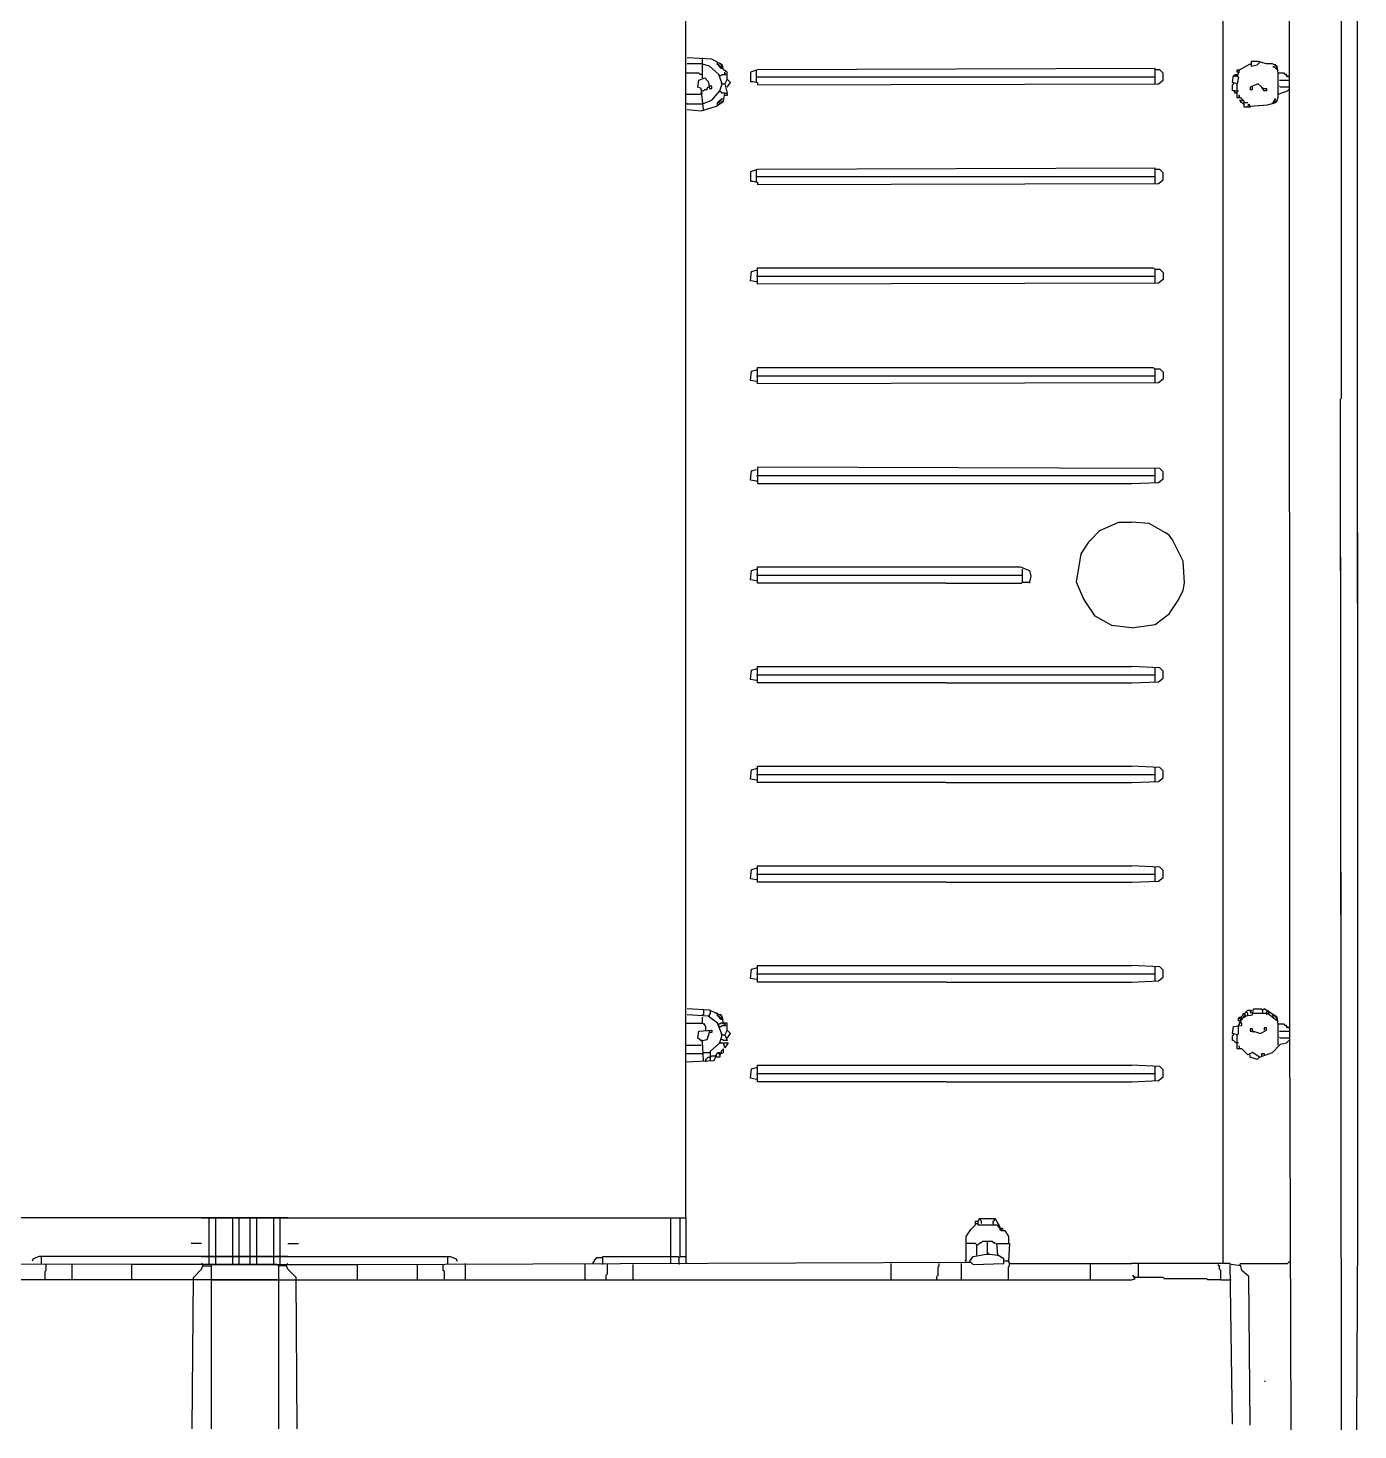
# Model space of a CAD drawing. Extents: x 3792242 to 5145247, y -1546315 to -1031918.
# Drawn here: x 3807804 to 3808605, y -1489110 to -1488266 of the extents above; entities that cross this region are included whole.
import ezdxf

# ---------------------------------------------------------------- set-up
doc = ezdxf.new("R2010")
doc.units = 0
doc.header["$MEASUREMENT"] = 0
doc.layers.add('ZZ-chladenie', color=133, linetype='CONTINUOUS')

msp = doc.modelspace()

# ---------------------------------------------------------------- linework, layer by layer
at = {"layer": 'ZZ-chladenie'}
for p, q in [((3808594.835, -1488488.943), (3808594.835, -1487422.802)), ((3808523.524, -1489010.01), (3808523.524, -1487444.69)), ((3808563.769, -1488867.388), (3808563.063, -1487444.69)), ((3808604.68, -1488892.135), (3808604.014, -1487444.69)), ((3808604.72, -1488977.532), (3808604.014, -1487444.69)), ((3808200.151, -1488982.475), (3808200.151, -1487837.256)), ((3808215.684, -1488284.894), (3808200.858, -1488284.188)), ((3808210.036, -1488284.894), (3808210.036, -1488284.188)), ((3808210.036, -1488288.424), (3808210.036, -1488284.894)), ((3808222.039, -1488288.424), (3808215.684, -1488284.894)), ((3808207.918, -1488293.367), (3808200.151, -1488293.367)), ((3808209.33, -1488287.718), (3808200.858, -1488287.718)), ((3808208.624, -1488294.072), (3808207.918, -1488293.367)), ((3808214.272, -1488289.13), (3808209.33, -1488287.718)), ((3808210.036, -1488296.191), (3808210.036, -1488288.424)), ((3808219.921, -1488294.072), (3808214.272, -1488289.13)), ((3808219.215, -1488287.012), (3808218.508, -1488286.306)), ((3808219.215, -1488288.424), (3808219.215, -1488287.012)), ((3808219.921, -1488288.424), (3808219.215, -1488288.424)), ((3808219.921, -1488289.13), (3808219.921, -1488288.424)), ((3808220.627, -1488289.13), (3808219.921, -1488288.424)), ((3808220.627, -1488289.13), (3808219.921, -1488289.13)), ((3808221.333, -1488287.718), (3808220.627, -1488287.718)), ((3808220.627, -1488289.13), (3808221.333, -1488289.836)), ((3808220.627, -1488289.836), (3808220.627, -1488289.13)), ((3808221.333, -1488290.542), (3808220.627, -1488289.836)), ((3808221.333, -1488288.424), (3808221.333, -1488287.718)), ((3808222.039, -1488289.13), (3808221.333, -1488288.424)), ((3808221.333, -1488289.836), (3808222.039, -1488289.13)), ((3808221.333, -1488289.836), (3808222.039, -1488289.13)), ((3808222.745, -1488290.542), (3808221.333, -1488290.542)), ((3808222.745, -1488291.248), (3808222.039, -1488288.424)), ((3808224.863, -1488292.66), (3808222.745, -1488291.248)), ((3808223.451, -1488293.367), (3808223.451, -1488292.66)), ((3808224.157, -1488294.072), (3808223.451, -1488293.367)), ((3808224.863, -1488296.896), (3808224.863, -1488292.66)), ((3808243.221, -1488291.248), (3808238.985, -1488292.66)), ((3808238.985, -1488292.66), (3808238.985, -1488298.308)), ((3808242.514, -1488299.015), (3808242.514, -1488291.954)), ((3808482.572, -1488290.542), (3808243.221, -1488291.248)), ((3808482.572, -1488299.721), (3808482.572, -1488290.542)), ((3808485.397, -1488291.248), (3808482.572, -1488291.248)), ((3808487.515, -1488293.367), (3808485.397, -1488291.248)), ((3808487.515, -1488297.603), (3808487.515, -1488293.367)), ((3808531.997, -1488292.66), (3808531.997, -1488291.248)), ((3808531.997, -1488291.248), (3808533.409, -1488291.248)), ((3808531.997, -1488295.484), (3808533.409, -1488291.248)), ((3808532.702, -1488292.66), (3808531.997, -1488292.66)), ((3808532.702, -1488292.66), (3808533.409, -1488292.66)), ((3808533.409, -1488291.248), (3808539.763, -1488287.718)), ((3808539.763, -1488287.718), (3808540.469, -1488288.424)), ((3808544.705, -1488286.306), (3808540.469, -1488286.306)), ((3808540.469, -1488286.306), (3808540.469, -1488289.13)), ((3808540.469, -1488289.13), (3808544, -1488288.424)), ((3808544, -1488288.424), (3808545.412, -1488287.012)), ((3808549.648, -1488287.718), (3808544.705, -1488286.306)), ((3808545.412, -1488287.012), (3808545.412, -1488286.306)), ((3808553.178, -1488287.718), (3808549.648, -1488287.718)), ((3808556.002, -1488289.13), (3808553.178, -1488287.718)), ((3808553.884, -1488289.836), (3808553.884, -1488289.13)), ((3808556.002, -1488291.248), (3808553.884, -1488289.13)), ((3808554.59, -1488289.836), (3808553.884, -1488289.836)), ((3808555.296, -1488288.424), (3808554.59, -1488288.424)), ((3808555.296, -1488289.13), (3808555.296, -1488288.424)), ((3808556.002, -1488289.836), (3808555.296, -1488289.13)), ((3808555.296, -1488290.542), (3808556.002, -1488289.836)), ((3808556.002, -1488291.248), (3808555.296, -1488290.542)), ((3808556.708, -1488293.367), (3808556.002, -1488289.13)), ((3808556.002, -1488291.248), (3808556.708, -1488291.248)), ((3808560.239, -1488293.367), (3808556.708, -1488293.367)), ((3808556.708, -1488306.075), (3808556.708, -1488293.367)), ((3808560.945, -1488294.072), (3808560.239, -1488293.367)), ((3808207.212, -1488301.839), (3808207.918, -1488297.603)), ((3808209.33, -1488302.545), (3808207.212, -1488301.839)), ((3808207.918, -1488297.603), (3808211.448, -1488296.191)), ((3808210.036, -1488294.072), (3808208.624, -1488294.072)), ((3808211.448, -1488296.191), (3808213.566, -1488298.308)), ((3808212.86, -1488302.545), (3808213.566, -1488301.839)), ((3808213.566, -1488298.308), (3808214.272, -1488302.545)), ((3808213.566, -1488301.839), (3808214.272, -1488301.839)), ((3808215.684, -1488301.133), (3808214.272, -1488301.133)), ((3808215.684, -1488302.545), (3808215.684, -1488301.133)), ((3808222.039, -1488299.721), (3808219.921, -1488294.072)), ((3808220.627, -1488294.779), (3808219.921, -1488294.779)), ((3808220.627, -1488294.779), (3808221.333, -1488294.779)), ((3808220.627, -1488303.957), (3808222.039, -1488299.721)), ((3808221.333, -1488294.779), (3808222.039, -1488294.072)), ((3808222.039, -1488299.721), (3808221.333, -1488299.015)), ((3808222.039, -1488294.072), (3808224.157, -1488294.072)), ((3808222.039, -1488299.721), (3808223.451, -1488299.721)), ((3808224.863, -1488296.896), (3808223.451, -1488299.721)), ((3808223.451, -1488299.721), (3808224.863, -1488305.37)), ((3808224.863, -1488296.896), (3808225.569, -1488297.603)), ((3808226.981, -1488299.015), (3808224.863, -1488296.896)), ((3808224.863, -1488301.839), (3808226.981, -1488299.015)), ((3808238.985, -1488298.308), (3808240.397, -1488298.308)), ((3808240.397, -1488298.308), (3808243.221, -1488299.015)), ((3808242.514, -1488295.484), (3808482.572, -1488295.484)), ((3808243.221, -1488299.015), (3808243.221, -1488300.427)), ((3808243.221, -1488300.427), (3808484.691, -1488299.721)), ((3808484.691, -1488299.721), (3808487.515, -1488297.603)), ((3808529.172, -1488299.015), (3808529.878, -1488294.779)), ((3808531.997, -1488299.721), (3808529.172, -1488299.015)), ((3808529.172, -1488300.427), (3808529.878, -1488299.721)), ((3808529.172, -1488303.957), (3808529.172, -1488300.427)), ((3808529.878, -1488294.779), (3808530.584, -1488294.779)), ((3808529.878, -1488299.721), (3808529.878, -1488299.015)), ((3808530.584, -1488294.779), (3808530.584, -1488294.072)), ((3808530.584, -1488294.072), (3808531.997, -1488294.072)), ((3808530.584, -1488294.779), (3808530.584, -1488295.484)), ((3808530.584, -1488294.779), (3808532.702, -1488295.484)), ((3808531.997, -1488294.072), (3808532.702, -1488294.072)), ((3808532.702, -1488295.484), (3808531.997, -1488299.721)), ((3808531.997, -1488308.194), (3808531.997, -1488299.721)), ((3808544.705, -1488299.721), (3808539.763, -1488301.839)), ((3808539.763, -1488301.839), (3808539.763, -1488303.251)), ((3808541.175, -1488303.251), (3808541.175, -1488301.839)), ((3808546.824, -1488301.839), (3808544.705, -1488299.721)), ((3808548.236, -1488303.957), (3808546.824, -1488301.839)), ((3808557.414, -1488297.603), (3808563.063, -1488297.603)), ((3808558.12, -1488301.839), (3808557.414, -1488301.133)), ((3808563.063, -1488301.839), (3808558.12, -1488301.839)), ((3808561.651, -1488294.072), (3808560.945, -1488294.072)), ((3808561.651, -1488294.779), (3808561.651, -1488294.072)), ((3808562.357, -1488295.484), (3808561.651, -1488294.779)), ((3808563.063, -1488295.484), (3808562.357, -1488294.779)), ((3808563.063, -1488295.484), (3808562.357, -1488295.484)), ((3808563.063, -1488295.484), (3808563.769, -1488295.484)), ((3808563.063, -1488301.839), (3808563.769, -1488301.839)), ((3808200.151, -1488306.075), (3808208.624, -1488306.075)), ((3808208.624, -1488306.075), (3808209.33, -1488305.37)), ((3808210.742, -1488315.254), (3808209.33, -1488302.545)), ((3808210.036, -1488303.957), (3808209.33, -1488303.251)), ((3808209.33, -1488305.37), (3808210.036, -1488305.37)), ((3808210.036, -1488303.957), (3808210.742, -1488303.957)), ((3808210.036, -1488311.724), (3808215.684, -1488309.606)), ((3808210.742, -1488303.957), (3808211.448, -1488303.251)), ((3808211.448, -1488303.251), (3808212.86, -1488303.251)), ((3808212.86, -1488303.251), (3808212.86, -1488302.545)), ((3808214.272, -1488302.545), (3808215.684, -1488302.545)), ((3808215.684, -1488309.606), (3808220.627, -1488303.957)), ((3808218.508, -1488313.136), (3808222.745, -1488310.312)), ((3808219.215, -1488311.018), (3808219.921, -1488310.312)), ((3808219.921, -1488311.018), (3808220.627, -1488310.312)), ((3808219.921, -1488310.312), (3808220.627, -1488310.312)), ((3808221.333, -1488304.663), (3808220.627, -1488304.663)), ((3808220.627, -1488310.312), (3808220.627, -1488309.606)), ((3808220.627, -1488309.606), (3808221.333, -1488309.606)), ((3808220.627, -1488310.312), (3808221.333, -1488309.606)), ((3808222.039, -1488305.37), (3808221.333, -1488304.663)), ((3808221.333, -1488309.606), (3808221.333, -1488308.899)), ((3808221.333, -1488308.899), (3808222.745, -1488308.899)), ((3808223.451, -1488305.37), (3808222.039, -1488305.37)), ((3808222.039, -1488311.018), (3808222.039, -1488310.312)), ((3808222.745, -1488310.312), (3808223.451, -1488305.37)), ((3808223.451, -1488305.37), (3808224.863, -1488305.37)), ((3808224.863, -1488306.782), (3808223.451, -1488306.782)), ((3808224.863, -1488305.37), (3808224.863, -1488306.782)), ((3808530.584, -1488303.957), (3808529.172, -1488303.957)), ((3808530.584, -1488305.37), (3808530.584, -1488303.957)), ((3808530.584, -1488303.957), (3808531.997, -1488303.957)), ((3808531.997, -1488305.37), (3808530.584, -1488305.37)), ((3808531.997, -1488303.957), (3808532.702, -1488303.957)), ((3808534.114, -1488308.194), (3808531.997, -1488308.194)), ((3808533.409, -1488306.782), (3808532.702, -1488306.782)), ((3808532.702, -1488308.194), (3808533.409, -1488307.487)), ((3808533.409, -1488307.487), (3808533.409, -1488306.782)), ((3808536.233, -1488312.43), (3808533.409, -1488309.606)), ((3808533.409, -1488309.606), (3808534.821, -1488309.606)), ((3808536.233, -1488310.312), (3808534.114, -1488308.194)), ((3808534.114, -1488311.018), (3808534.114, -1488310.312)), ((3808535.526, -1488309.606), (3808534.821, -1488309.606)), ((3808535.526, -1488310.312), (3808535.526, -1488309.606)), ((3808536.233, -1488313.842), (3808536.233, -1488310.312)), ((3808539.763, -1488303.251), (3808541.175, -1488303.251)), ((3808548.236, -1488302.545), (3808547.529, -1488302.545)), ((3808548.236, -1488302.545), (3808549.648, -1488302.545)), ((3808549.648, -1488303.957), (3808548.236, -1488303.957)), ((3808549.648, -1488302.545), (3808549.648, -1488303.957)), ((3808553.178, -1488311.724), (3808554.59, -1488309.606)), ((3808553.884, -1488310.312), (3808554.59, -1488309.606)), ((3808553.884, -1488310.312), (3808554.59, -1488311.018)), ((3808554.59, -1488311.018), (3808553.884, -1488310.312)), ((3808554.59, -1488309.606), (3808554.59, -1488308.899)), ((3808554.59, -1488308.899), (3808555.296, -1488308.899)), ((3808554.59, -1488309.606), (3808555.296, -1488308.899)), ((3808554.59, -1488311.018), (3808555.296, -1488310.312)), ((3808555.296, -1488311.018), (3808556.708, -1488308.194)), ((3808555.296, -1488310.312), (3808556.002, -1488310.312)), ((3808556.002, -1488310.312), (3808556.002, -1488309.606)), ((3808556.708, -1488306.075), (3808562.357, -1488303.957)), ((3808556.708, -1488308.194), (3808556.708, -1488306.075)), ((3808562.357, -1488303.957), (3808563.063, -1488303.251)), ((3808200.858, -1488311.724), (3808200.151, -1488311.724)), ((3808200.858, -1488311.724), (3808210.036, -1488311.724)), ((3808200.858, -1488315.254), (3808209.33, -1488315.96)), ((3808209.33, -1488315.96), (3808218.508, -1488313.136)), ((3808219.215, -1488312.43), (3808219.215, -1488311.018)), ((3808219.921, -1488311.018), (3808220.627, -1488311.724)), ((3808220.627, -1488311.724), (3808219.921, -1488311.018)), ((3808220.627, -1488311.724), (3808221.333, -1488311.018)), ((3808221.333, -1488311.018), (3808222.039, -1488311.018)), ((3808534.821, -1488311.018), (3808534.114, -1488311.018)), ((3808535.526, -1488311.724), (3808536.233, -1488311.018)), ((3808536.233, -1488312.43), (3808535.526, -1488311.724)), ((3808536.233, -1488311.018), (3808536.938, -1488311.018)), ((3808539.763, -1488313.842), (3808536.233, -1488313.842)), ((3808536.938, -1488311.018), (3808538.351, -1488311.018)), ((3808538.351, -1488313.842), (3808539.057, -1488311.724)), ((3808539.057, -1488311.724), (3808539.763, -1488313.842)), ((3808539.763, -1488313.136), (3808539.057, -1488312.43)), ((3808539.763, -1488313.136), (3808550.354, -1488312.43)), ((3808550.354, -1488312.43), (3808555.296, -1488311.018)), ((3808243.221, -1488351.263), (3808238.985, -1488352.675)), ((3808238.985, -1488352.675), (3808238.985, -1488358.324)), ((3808242.514, -1488359.029), (3808242.514, -1488351.969)), ((3808482.572, -1488350.557), (3808243.221, -1488351.263)), ((3808482.572, -1488359.736), (3808482.572, -1488350.557)), ((3808485.397, -1488351.263), (3808482.572, -1488351.263)), ((3808487.515, -1488353.381), (3808485.397, -1488351.263)), ((3808238.985, -1488358.324), (3808240.397, -1488358.324)), ((3808240.397, -1488358.324), (3808243.221, -1488359.029)), ((3808242.514, -1488355.499), (3808482.572, -1488355.499)), ((3808243.221, -1488359.029), (3808243.221, -1488360.441)), ((3808243.221, -1488360.441), (3808484.691, -1488359.736)), ((3808484.691, -1488359.736), (3808487.515, -1488357.617)), ((3808487.515, -1488357.617), (3808487.515, -1488353.381)), ((3808239.69, -1488412.689), (3808242.514, -1488411.983)), ((3808242.514, -1488411.983), (3808243.221, -1488411.983)), ((3808243.221, -1488420.456), (3808243.221, -1488410.571)), ((3808243.221, -1488410.571), (3808481.16, -1488410.571)), ((3808481.16, -1488410.571), (3808482.572, -1488411.277)), ((3808482.572, -1488419.75), (3808482.572, -1488411.277)), ((3808482.572, -1488411.277), (3808485.397, -1488411.277)), ((3808485.397, -1488411.277), (3808487.515, -1488413.395)), ((3808238.985, -1488418.338), (3808239.69, -1488412.689)), ((3808242.514, -1488419.044), (3808238.985, -1488418.338)), ((3808242.514, -1488415.514), (3808482.572, -1488415.514)), ((3808484.691, -1488419.75), (3808243.221, -1488420.456)), ((3808487.515, -1488417.632), (3808484.691, -1488419.75)), ((3808487.515, -1488413.395), (3808487.515, -1488417.632)), ((3808243.221, -1488480.47), (3808243.221, -1488470.586)), ((3808243.221, -1488470.586), (3808481.16, -1488470.586)), ((3808481.16, -1488470.586), (3808482.572, -1488471.292)), ((3808238.985, -1488478.353), (3808239.69, -1488472.704)), ((3808242.514, -1488479.058), (3808238.985, -1488478.353)), ((3808239.69, -1488472.704), (3808242.514, -1488471.998)), ((3808242.514, -1488471.998), (3808243.221, -1488471.998)), ((3808242.514, -1488475.528), (3808482.572, -1488475.528)), ((3808482.572, -1488479.765), (3808482.572, -1488471.292)), ((3808482.572, -1488471.292), (3808485.397, -1488471.292)), ((3808487.515, -1488477.646), (3808484.691, -1488479.765)), ((3808485.397, -1488471.292), (3808487.515, -1488473.41)), ((3808487.515, -1488473.41), (3808487.515, -1488477.646)), ((3808484.691, -1488479.765), (3808243.221, -1488480.47)), ((3808594.129, -1488489.649), (3808594.835, -1488488.943)), ((3808594.561, -1488869.114), (3808594.129, -1488489.649)), ((3808594.835, -1489110.27), (3808594.129, -1488489.649)), ((3808238.985, -1488538.367), (3808239.69, -1488532.719)), ((3808242.514, -1488539.073), (3808238.985, -1488538.367)), ((3808239.69, -1488532.719), (3808242.514, -1488532.012)), ((3808242.514, -1488535.543), (3808482.572, -1488535.543)), ((3808485.397, -1488531.307), (3808243.221, -1488530.6)), ((3808243.221, -1488530.6), (3808243.221, -1488540.485)), ((3808482.572, -1488539.779), (3808482.572, -1488531.307)), ((3808484.691, -1488539.779), (3808487.515, -1488537.661)), ((3808487.515, -1488533.424), (3808485.397, -1488531.307)), ((3808487.515, -1488537.661), (3808487.515, -1488533.424)), ((3808242.514, -1488539.073), (3808243.221, -1488539.073)), ((3808243.221, -1488540.485), (3808468.452, -1488540.485)), ((3808468.452, -1488540.485), (3808484.691, -1488539.779)), ((3808449.388, -1488568.727), (3808460.685, -1488563.785)), ((3808460.685, -1488563.785), (3808468.452, -1488563.785)), ((3808479.042, -1488564.491), (3808468.452, -1488563.785)), ((3808443.033, -1488575.082), (3808449.388, -1488568.727)), ((3808488.927, -1488570.139), (3808479.042, -1488564.491)), ((3808491.045, -1488571.551), (3808488.927, -1488570.139)), ((3808493.163, -1488574.376), (3808491.045, -1488571.551)), ((3808438.091, -1488582.848), (3808443.033, -1488575.082)), ((3808499.518, -1488587.085), (3808493.163, -1488574.376)), ((3808435.267, -1488599.794), (3808438.091, -1488582.848)), ((3808500.224, -1488600.499), (3808499.518, -1488587.085)), ((3808238.985, -1488598.382), (3808239.69, -1488592.733)), ((3808239.69, -1488592.733), (3808242.514, -1488592.027)), ((3808242.514, -1488592.027), (3808243.221, -1488592.027)), ((3808242.514, -1488595.557), (3808402.789, -1488595.557)), ((3808243.221, -1488600.499), (3808243.221, -1488590.615)), ((3808243.221, -1488590.615), (3808401.377, -1488590.615)), ((3808401.377, -1488590.615), (3808407.025, -1488592.733)), ((3808402.789, -1488599.794), (3808402.789, -1488592.027)), ((3808407.025, -1488592.733), (3808407.731, -1488596.263)), ((3808407.731, -1488596.263), (3808407.025, -1488599.794)), ((3808242.514, -1488599.087), (3808238.985, -1488598.382)), ((3808356.895, -1488600.499), (3808243.221, -1488600.499)), ((3808356.895, -1488600.499), (3808402.082, -1488600.499)), ((3808402.082, -1488600.499), (3808402.789, -1488599.794)), ((3808402.789, -1488599.794), (3808407.025, -1488599.794)), ((3808407.025, -1488599.794), (3808407.025, -1488600.499)), ((3808439.503, -1488609.678), (3808435.267, -1488599.794)), ((3808496.694, -1488610.385), (3808499.518, -1488604.736)), ((3808499.518, -1488604.736), (3808500.224, -1488600.499)), ((3808440.916, -1488611.797), (3808439.503, -1488609.678)), ((3808446.564, -1488620.269), (3808440.916, -1488611.797)), ((3808491.045, -1488618.857), (3808496.694, -1488610.385)), ((3808456.448, -1488625.918), (3808446.564, -1488620.269)), ((3808482.572, -1488625.212), (3808491.045, -1488618.857)), ((3808468.452, -1488627.33), (3808456.448, -1488625.918)), ((3808468.452, -1488627.33), (3808482.572, -1488625.212)), ((3808238.985, -1488658.396), (3808239.69, -1488652.748)), ((3808239.69, -1488652.748), (3808242.514, -1488652.041)), ((3808242.514, -1488652.041), (3808243.221, -1488652.041)), ((3808242.514, -1488655.572), (3808356.895, -1488655.572)), ((3808243.221, -1488660.515), (3808243.221, -1488650.629)), ((3808243.221, -1488650.629), (3808468.452, -1488650.629)), ((3808356.895, -1488655.572), (3808468.452, -1488655.572)), ((3808485.397, -1488651.336), (3808468.452, -1488650.629)), ((3808468.452, -1488655.572), (3808482.572, -1488655.572)), ((3808482.572, -1488659.808), (3808482.572, -1488651.336)), ((3808487.515, -1488653.453), (3808485.397, -1488651.336)), ((3808487.515, -1488657.69), (3808487.515, -1488653.453)), ((3808242.514, -1488659.102), (3808238.985, -1488658.396)), ((3808242.514, -1488659.102), (3808238.985, -1488658.396)), ((3808356.895, -1488660.515), (3808243.221, -1488660.515)), ((3808356.895, -1488660.515), (3808243.221, -1488660.515)), ((3808356.895, -1488660.515), (3808468.452, -1488660.515)), ((3808356.895, -1488660.515), (3808468.452, -1488660.515)), ((3808468.452, -1488660.515), (3808484.691, -1488659.808)), ((3808468.452, -1488660.515), (3808484.691, -1488659.808)), ((3808484.691, -1488659.808), (3808487.515, -1488657.69)), ((3808484.691, -1488659.808), (3808487.515, -1488657.69)), ((3808238.985, -1488718.411), (3808239.69, -1488712.762)), ((3808238.985, -1488718.411), (3808239.69, -1488712.762)), ((3808239.69, -1488712.762), (3808242.514, -1488712.056)), ((3808239.69, -1488712.762), (3808242.514, -1488712.056)), ((3808242.514, -1488712.056), (3808243.221, -1488712.056)), ((3808242.514, -1488712.056), (3808243.221, -1488712.056)), ((3808242.514, -1488715.586), (3808356.895, -1488715.586)), ((3808242.514, -1488715.586), (3808356.895, -1488715.586)), ((3808243.221, -1488720.529), (3808243.221, -1488710.644)), ((3808243.221, -1488710.644), (3808356.895, -1488710.644)), ((3808243.221, -1488720.529), (3808243.221, -1488710.644)), ((3808243.221, -1488710.644), (3808356.895, -1488710.644)), ((3808356.895, -1488710.644), (3808468.452, -1488710.644)), ((3808356.895, -1488710.644), (3808468.452, -1488710.644)), ((3808356.895, -1488715.586), (3808468.452, -1488715.586)), ((3808356.895, -1488715.586), (3808468.452, -1488715.586)), ((3808485.397, -1488711.35), (3808468.452, -1488710.644)), ((3808485.397, -1488711.35), (3808468.452, -1488710.644)), ((3808468.452, -1488715.586), (3808482.572, -1488715.586)), ((3808468.452, -1488715.586), (3808482.572, -1488715.586)), ((3808482.572, -1488719.823), (3808482.572, -1488711.35)), ((3808482.572, -1488719.823), (3808482.572, -1488711.35)), ((3808487.515, -1488713.468), (3808485.397, -1488711.35)), ((3808487.515, -1488713.468), (3808485.397, -1488711.35)), ((3808487.515, -1488717.705), (3808487.515, -1488713.468)), ((3808487.515, -1488717.705), (3808487.515, -1488713.468)), ((3808242.514, -1488719.117), (3808238.985, -1488718.411)), ((3808242.514, -1488719.117), (3808238.985, -1488718.411)), ((3808356.895, -1488720.529), (3808243.221, -1488720.529)), ((3808356.895, -1488720.529), (3808243.221, -1488720.529)), ((3808356.895, -1488720.529), (3808468.452, -1488720.529)), ((3808356.895, -1488720.529), (3808468.452, -1488720.529)), ((3808468.452, -1488720.529), (3808484.691, -1488719.823)), ((3808468.452, -1488720.529), (3808484.691, -1488719.823)), ((3808484.691, -1488719.823), (3808487.515, -1488717.705)), ((3808484.691, -1488719.823), (3808487.515, -1488717.705)), ((3808238.985, -1488778.425), (3808239.69, -1488772.777)), ((3808238.985, -1488778.425), (3808239.69, -1488772.777)), ((3808239.69, -1488772.777), (3808242.514, -1488772.071)), ((3808239.69, -1488772.777), (3808242.514, -1488772.071)), ((3808242.514, -1488772.071), (3808243.221, -1488772.071)), ((3808242.514, -1488772.071), (3808243.221, -1488772.071)), ((3808243.221, -1488780.543), (3808243.221, -1488770.658)), ((3808243.221, -1488770.658), (3808356.895, -1488770.658)), ((3808243.221, -1488780.543), (3808243.221, -1488770.658)), ((3808243.221, -1488770.658), (3808356.895, -1488770.658)), ((3808356.895, -1488770.658), (3808468.452, -1488770.658)), ((3808356.895, -1488770.658), (3808468.452, -1488770.658)), ((3808485.397, -1488771.365), (3808468.452, -1488770.658)), ((3808485.397, -1488771.365), (3808468.452, -1488770.658)), ((3808482.572, -1488779.837), (3808482.572, -1488771.365)), ((3808482.572, -1488779.837), (3808482.572, -1488771.365)), ((3808487.515, -1488773.483), (3808485.397, -1488771.365)), ((3808487.515, -1488773.483), (3808485.397, -1488771.365)), ((3808487.515, -1488777.719), (3808487.515, -1488773.483)), ((3808487.515, -1488777.719), (3808487.515, -1488773.483)), ((3808242.514, -1488779.131), (3808238.985, -1488778.425)), ((3808242.514, -1488779.131), (3808238.985, -1488778.425)), ((3808242.514, -1488775.601), (3808356.895, -1488775.601)), ((3808242.514, -1488775.601), (3808356.895, -1488775.601)), ((3808356.895, -1488780.543), (3808243.221, -1488780.543)), ((3808356.895, -1488780.543), (3808243.221, -1488780.543)), ((3808356.895, -1488775.601), (3808468.452, -1488775.601)), ((3808356.895, -1488775.601), (3808468.452, -1488775.601)), ((3808356.895, -1488780.543), (3808468.452, -1488780.543)), ((3808356.895, -1488780.543), (3808468.452, -1488780.543)), ((3808468.452, -1488775.601), (3808482.572, -1488775.601)), ((3808468.452, -1488775.601), (3808482.572, -1488775.601)), ((3808468.452, -1488780.543), (3808484.691, -1488779.837)), ((3808468.452, -1488780.543), (3808484.691, -1488779.837)), ((3808484.691, -1488779.837), (3808487.515, -1488777.719)), ((3808484.691, -1488779.837), (3808487.515, -1488777.719)), ((3808238.985, -1488838.44), (3808239.69, -1488832.791)), ((3808238.985, -1488838.44), (3808239.69, -1488832.791)), ((3808239.69, -1488832.791), (3808242.514, -1488832.085)), ((3808239.69, -1488832.791), (3808242.514, -1488832.085)), ((3808242.514, -1488832.085), (3808243.221, -1488832.085)), ((3808242.514, -1488832.085), (3808243.221, -1488832.085)), ((3808243.221, -1488840.558), (3808243.221, -1488830.673)), ((3808243.221, -1488830.673), (3808356.895, -1488830.673)), ((3808243.221, -1488840.558), (3808243.221, -1488830.673)), ((3808243.221, -1488830.673), (3808356.895, -1488830.673)), ((3808356.895, -1488830.673), (3808468.452, -1488830.673)), ((3808485.397, -1488831.379), (3808468.452, -1488830.673)), ((3808482.572, -1488839.852), (3808482.572, -1488831.379)), ((3808487.515, -1488833.498), (3808485.397, -1488831.379)), ((3808487.515, -1488837.734), (3808487.515, -1488833.498)), ((3808242.514, -1488839.146), (3808238.985, -1488838.44)), ((3808242.514, -1488839.146), (3808238.985, -1488838.44)), ((3808242.514, -1488835.615), (3808356.895, -1488835.615)), ((3808242.514, -1488835.615), (3808356.895, -1488835.615)), ((3808356.895, -1488840.558), (3808243.221, -1488840.558)), ((3808356.895, -1488840.558), (3808243.221, -1488840.558)), ((3808356.895, -1488835.615), (3808468.452, -1488835.615)), ((3808356.895, -1488840.558), (3808468.452, -1488840.558)), ((3808468.452, -1488835.615), (3808482.572, -1488835.615)), ((3808468.452, -1488840.558), (3808484.691, -1488839.852)), ((3808484.691, -1488839.852), (3808487.515, -1488837.734)), ((3808214.272, -1488857.503), (3808200.858, -1488856.797)), ((3808214.272, -1488857.503), (3808200.858, -1488856.797)), ((3808210.742, -1488857.503), (3808210.742, -1488860.327)), ((3808210.742, -1488857.503), (3808210.742, -1488860.327)), ((3808222.039, -1488861.033), (3808214.272, -1488857.503)), ((3808222.039, -1488861.033), (3808214.272, -1488857.503)), ((3808214.978, -1488858.209), (3808214.978, -1488857.503)), ((3808214.978, -1488858.209), (3808214.978, -1488857.503)), ((3808214.978, -1488859.621), (3808214.978, -1488858.209)), ((3808214.978, -1488859.621), (3808214.978, -1488858.209)), ((3808219.215, -1488859.621), (3808218.508, -1488858.915)), ((3808219.215, -1488859.621), (3808218.508, -1488858.915)), ((3808534.114, -1488861.739), (3808538.351, -1488857.503)), ((3808537.645, -1488858.915), (3808537.645, -1488858.209)), ((3808538.351, -1488859.621), (3808537.645, -1488858.915)), ((3808538.351, -1488857.503), (3808540.469, -1488857.503)), ((3808540.469, -1488857.503), (3808539.763, -1488858.915)), ((3808539.763, -1488858.915), (3808541.175, -1488858.915)), ((3808541.175, -1488860.327), (3808541.881, -1488856.797)), ((3808541.881, -1488856.797), (3808546.824, -1488856.797)), ((3808546.824, -1488856.797), (3808547.529, -1488859.621)), ((3808547.529, -1488857.503), (3808546.824, -1488857.503)), ((3808548.236, -1488856.797), (3808547.529, -1488857.503)), ((3808556.002, -1488861.739), (3808548.236, -1488856.797)), ((3808549.648, -1488858.915), (3808550.354, -1488858.209)), ((3808549.648, -1488859.621), (3808549.648, -1488858.915)), ((3808551.06, -1488858.209), (3808550.354, -1488858.209)), ((3808551.06, -1488858.915), (3808551.06, -1488858.209)), ((3808551.06, -1488858.915), (3808551.06, -1488859.621)), ((3808552.472, -1488859.621), (3808552.472, -1488858.915)), ((3808200.151, -1488865.27), (3808210.036, -1488865.27)), ((3808200.151, -1488865.27), (3808210.036, -1488865.27)), ((3808213.566, -1488861.033), (3808200.858, -1488860.327)), ((3808213.566, -1488861.033), (3808200.858, -1488860.327)), ((3808210.742, -1488860.327), (3808210.036, -1488860.327)), ((3808210.742, -1488860.327), (3808210.036, -1488860.327)), ((3808210.036, -1488865.27), (3808210.036, -1488861.739)), ((3808210.036, -1488865.27), (3808210.036, -1488861.739)), ((3808210.742, -1488865.975), (3808210.036, -1488865.27)), ((3808210.742, -1488865.975), (3808210.036, -1488865.27)), ((3808211.448, -1488865.975), (3808210.742, -1488865.975)), ((3808211.448, -1488865.975), (3808210.742, -1488865.975)), ((3808211.448, -1488866.682), (3808211.448, -1488865.975)), ((3808211.448, -1488866.682), (3808211.448, -1488865.975)), ((3808212.154, -1488867.388), (3808211.448, -1488866.682)), ((3808212.154, -1488867.388), (3808211.448, -1488866.682)), ((3808212.154, -1488869.506), (3808212.154, -1488867.388)), ((3808212.154, -1488869.506), (3808212.154, -1488867.388)), ((3808219.215, -1488865.27), (3808213.566, -1488861.033)), ((3808219.215, -1488865.27), (3808213.566, -1488861.033)), ((3808214.272, -1488860.327), (3808214.978, -1488859.621)), ((3808214.272, -1488860.327), (3808214.978, -1488859.621)), ((3808214.272, -1488861.033), (3808214.272, -1488860.327)), ((3808214.272, -1488861.033), (3808214.272, -1488860.327)), ((3808219.215, -1488861.033), (3808219.215, -1488859.621)), ((3808219.215, -1488861.033), (3808219.215, -1488859.621)), ((3808219.921, -1488861.033), (3808219.215, -1488861.033)), ((3808219.921, -1488861.033), (3808219.215, -1488861.033)), ((3808222.039, -1488872.33), (3808219.215, -1488865.27)), ((3808222.039, -1488872.33), (3808219.215, -1488865.27)), ((3808219.921, -1488865.975), (3808219.215, -1488865.975)), ((3808219.921, -1488865.975), (3808219.215, -1488865.975)), ((3808219.921, -1488861.739), (3808219.921, -1488861.033)), ((3808220.627, -1488861.739), (3808219.921, -1488861.033)), ((3808219.921, -1488861.739), (3808219.921, -1488861.033)), ((3808220.627, -1488861.739), (3808219.921, -1488861.033)), ((3808220.627, -1488861.739), (3808219.921, -1488861.739)), ((3808220.627, -1488861.739), (3808219.921, -1488861.739)), ((3808220.627, -1488865.975), (3808219.921, -1488865.975)), ((3808220.627, -1488865.975), (3808219.921, -1488865.975)), ((3808220.627, -1488867.388), (3808219.921, -1488867.388)), ((3808220.627, -1488867.388), (3808219.921, -1488867.388)), ((3808221.333, -1488860.327), (3808220.627, -1488860.327)), ((3808221.333, -1488860.327), (3808220.627, -1488860.327)), ((3808220.627, -1488861.739), (3808221.333, -1488862.446)), ((3808220.627, -1488862.446), (3808220.627, -1488861.739)), ((3808220.627, -1488861.739), (3808221.333, -1488862.446)), ((3808220.627, -1488862.446), (3808220.627, -1488861.739)), ((3808221.333, -1488863.151), (3808220.627, -1488862.446)), ((3808221.333, -1488863.151), (3808220.627, -1488862.446)), ((3808221.333, -1488865.27), (3808220.627, -1488865.975)), ((3808221.333, -1488865.27), (3808220.627, -1488865.975)), ((3808220.627, -1488867.388), (3808221.333, -1488867.388)), ((3808220.627, -1488867.388), (3808221.333, -1488867.388)), ((3808221.333, -1488861.033), (3808221.333, -1488860.327)), ((3808221.333, -1488861.033), (3808221.333, -1488860.327)), ((3808222.039, -1488861.739), (3808221.333, -1488861.033)), ((3808222.039, -1488861.739), (3808221.333, -1488861.033)), ((3808221.333, -1488862.446), (3808222.039, -1488861.739)), ((3808221.333, -1488862.446), (3808222.039, -1488861.739)), ((3808221.333, -1488862.446), (3808222.039, -1488861.739)), ((3808221.333, -1488862.446), (3808222.039, -1488861.739)), ((3808222.745, -1488863.151), (3808221.333, -1488863.151)), ((3808222.745, -1488863.151), (3808221.333, -1488863.151)), ((3808224.863, -1488865.27), (3808221.333, -1488865.27)), ((3808224.863, -1488865.27), (3808221.333, -1488865.27)), ((3808221.333, -1488867.388), (3808222.039, -1488866.682)), ((3808221.333, -1488867.388), (3808222.039, -1488866.682)), ((3808222.745, -1488865.27), (3808222.039, -1488861.033)), ((3808222.745, -1488865.27), (3808222.039, -1488861.033)), ((3808222.039, -1488866.682), (3808224.157, -1488866.682)), ((3808222.039, -1488866.682), (3808224.157, -1488866.682)), ((3808222.745, -1488865.975), (3808222.745, -1488865.27)), ((3808222.745, -1488865.975), (3808222.745, -1488865.27)), ((3808223.451, -1488865.975), (3808222.745, -1488865.975)), ((3808223.451, -1488865.975), (3808222.745, -1488865.975)), ((3808224.157, -1488866.682), (3808223.451, -1488865.975)), ((3808224.157, -1488866.682), (3808223.451, -1488865.975)), ((3808224.863, -1488869.506), (3808224.863, -1488865.27)), ((3808224.863, -1488869.506), (3808224.863, -1488865.27)), ((3808529.172, -1488871.624), (3808529.878, -1488867.388)), ((3808529.878, -1488867.388), (3808534.821, -1488866.682)), ((3808532.702, -1488862.446), (3808533.409, -1488861.739)), ((3808532.702, -1488863.858), (3808532.702, -1488862.446)), ((3808533.409, -1488863.858), (3808532.702, -1488863.858)), ((3808532.702, -1488866.682), (3808533.409, -1488865.975)), ((3808532.702, -1488871.624), (3808532.702, -1488866.682)), ((3808533.409, -1488865.27), (3808536.233, -1488861.033)), ((3808533.409, -1488862.446), (3808534.114, -1488861.739)), ((3808533.409, -1488861.739), (3808534.114, -1488861.739)), ((3808534.114, -1488863.151), (3808533.409, -1488862.446)), ((3808533.409, -1488863.858), (3808534.114, -1488863.858)), ((3808533.409, -1488865.975), (3808533.409, -1488865.27)), ((3808534.821, -1488865.27), (3808533.409, -1488865.27)), ((3808534.114, -1488861.739), (3808534.821, -1488861.033)), ((3808534.114, -1488861.739), (3808534.821, -1488862.446)), ((3808534.821, -1488862.446), (3808534.114, -1488863.151)), ((3808534.114, -1488863.858), (3808534.114, -1488863.151)), ((3808534.821, -1488861.033), (3808535.526, -1488860.327)), ((3808534.821, -1488866.682), (3808534.821, -1488865.27)), ((3808535.526, -1488860.327), (3808535.526, -1488859.621)), ((3808535.526, -1488859.621), (3808536.233, -1488859.621)), ((3808535.526, -1488861.739), (3808536.233, -1488861.739)), ((3808536.938, -1488860.327), (3808536.233, -1488859.621)), ((3808536.233, -1488861.033), (3808536.938, -1488860.327)), ((3808536.233, -1488861.033), (3808541.175, -1488860.327)), ((3808536.233, -1488861.739), (3808536.938, -1488861.033)), ((3808538.351, -1488861.033), (3808538.351, -1488859.621)), ((3808547.529, -1488859.621), (3808541.175, -1488859.621)), ((3808550.354, -1488859.621), (3808547.529, -1488859.621)), ((3808549.648, -1488859.621), (3808549.648, -1488860.327)), ((3808556.002, -1488863.858), (3808550.354, -1488859.621)), ((3808553.178, -1488861.033), (3808553.884, -1488860.327)), ((3808553.884, -1488861.739), (3808553.178, -1488861.033)), ((3808553.884, -1488860.327), (3808554.59, -1488861.033)), ((3808553.884, -1488862.446), (3808553.884, -1488861.739)), ((3808554.59, -1488862.446), (3808553.884, -1488862.446)), ((3808555.296, -1488861.033), (3808554.59, -1488861.033)), ((3808555.296, -1488861.739), (3808555.296, -1488861.033)), ((3808556.002, -1488862.446), (3808555.296, -1488861.739)), ((3808555.296, -1488863.151), (3808556.002, -1488862.446)), ((3808556.002, -1488863.858), (3808555.296, -1488863.151)), ((3808556.708, -1488865.975), (3808556.002, -1488861.739)), ((3808556.002, -1488863.858), (3808556.708, -1488863.858)), ((3808560.239, -1488865.975), (3808556.708, -1488865.975)), ((3808556.708, -1488878.685), (3808556.708, -1488865.975)), ((3808560.945, -1488866.682), (3808560.239, -1488865.975)), ((3808561.651, -1488866.682), (3808560.945, -1488866.682)), ((3808561.651, -1488867.388), (3808561.651, -1488866.682)), ((3808562.357, -1488868.094), (3808561.651, -1488867.388)), ((3808563.063, -1488868.094), (3808562.357, -1488867.388)), ((3808564.475, -1489110.27), (3808563.769, -1488867.388)), ((3808207.212, -1488874.449), (3808207.918, -1488870.212)), ((3808207.212, -1488874.449), (3808207.918, -1488870.212)), ((3808210.036, -1488876.566), (3808207.212, -1488874.449)), ((3808210.036, -1488876.566), (3808207.212, -1488874.449)), ((3808207.918, -1488870.212), (3808215.684, -1488869.506)), ((3808207.918, -1488870.212), (3808215.684, -1488869.506)), ((3808210.036, -1488875.861), (3808209.33, -1488875.861)), ((3808210.036, -1488875.861), (3808209.33, -1488875.861)), ((3808210.036, -1488875.861), (3808212.86, -1488875.154)), ((3808210.036, -1488875.861), (3808212.86, -1488875.154)), ((3808212.86, -1488875.154), (3808214.272, -1488870.918)), ((3808212.86, -1488875.154), (3808214.272, -1488870.918)), ((3808214.272, -1488870.918), (3808214.272, -1488869.506)), ((3808214.272, -1488870.918), (3808214.272, -1488869.506)), ((3808215.684, -1488870.918), (3808214.272, -1488870.918)), ((3808215.684, -1488870.918), (3808214.272, -1488870.918)), ((3808215.684, -1488869.506), (3808215.684, -1488870.918)), ((3808215.684, -1488869.506), (3808215.684, -1488870.918)), ((3808220.627, -1488877.273), (3808222.039, -1488872.33)), ((3808220.627, -1488877.273), (3808222.039, -1488872.33)), ((3808222.039, -1488872.33), (3808221.333, -1488871.624)), ((3808222.039, -1488872.33), (3808221.333, -1488871.624)), ((3808222.039, -1488875.154), (3808221.333, -1488875.154)), ((3808222.039, -1488875.154), (3808221.333, -1488875.154)), ((3808222.039, -1488872.33), (3808223.451, -1488872.33)), ((3808222.039, -1488872.33), (3808223.451, -1488872.33)), ((3808222.745, -1488875.861), (3808222.039, -1488875.154)), ((3808222.745, -1488875.861), (3808222.039, -1488875.154)), ((3808224.863, -1488875.861), (3808222.745, -1488875.861)), ((3808224.863, -1488875.861), (3808222.745, -1488875.861)), ((3808224.863, -1488869.506), (3808223.451, -1488872.33)), ((3808224.863, -1488869.506), (3808223.451, -1488872.33)), ((3808223.451, -1488872.33), (3808224.863, -1488875.861)), ((3808223.451, -1488872.33), (3808224.863, -1488875.861)), ((3808224.863, -1488869.506), (3808225.569, -1488870.212)), ((3808226.981, -1488871.624), (3808224.863, -1488869.506)), ((3808224.863, -1488869.506), (3808225.569, -1488870.212)), ((3808226.981, -1488871.624), (3808224.863, -1488869.506)), ((3808224.863, -1488874.449), (3808226.981, -1488871.624)), ((3808224.863, -1488874.449), (3808226.981, -1488871.624)), ((3808531.997, -1488872.33), (3808529.172, -1488871.624)), ((3808529.172, -1488873.037), (3808529.878, -1488872.33)), ((3808529.172, -1488875.861), (3808529.172, -1488873.037)), ((3808529.878, -1488875.861), (3808529.172, -1488875.861)), ((3808529.878, -1488872.33), (3808529.878, -1488871.624)), ((3808530.584, -1488876.566), (3808529.878, -1488875.861)), ((3808531.997, -1488872.33), (3808532.702, -1488871.624)), ((3808531.997, -1488880.803), (3808531.997, -1488872.33)), ((3808541.175, -1488868.8), (3808539.763, -1488868.8)), ((3808539.763, -1488868.8), (3808539.763, -1488870.212)), ((3808539.763, -1488870.212), (3808541.881, -1488870.212)), ((3808541.175, -1488870.212), (3808541.175, -1488868.8)), ((3808541.175, -1488870.212), (3808541.881, -1488870.918)), ((3808541.881, -1488870.212), (3808546.117, -1488871.624)), ((3808546.117, -1488871.624), (3808549.648, -1488869.506)), ((3808549.648, -1488868.094), (3808548.236, -1488868.094)), ((3808548.236, -1488868.094), (3808548.236, -1488869.506)), ((3808549.648, -1488869.506), (3808549.648, -1488868.094)), ((3808557.414, -1488870.212), (3808563.063, -1488870.212)), ((3808558.12, -1488874.449), (3808557.414, -1488873.742)), ((3808563.063, -1488874.449), (3808558.12, -1488874.449)), ((3808561.651, -1488877.273), (3808563.063, -1488875.861)), ((3808563.063, -1488868.094), (3808562.357, -1488868.094)), ((3808563.063, -1488868.094), (3808563.769, -1488868.094)), ((3808563.063, -1488874.449), (3808563.769, -1488874.449)), ((3808200.151, -1488878.685), (3808209.33, -1488878.685)), ((3808200.151, -1488878.685), (3808209.33, -1488878.685)), ((3808200.151, -1488883.627), (3808210.036, -1488883.627)), ((3808200.151, -1488883.627), (3808210.036, -1488883.627)), ((3808210.742, -1488887.864), (3808210.036, -1488876.566)), ((3808210.742, -1488887.864), (3808210.036, -1488876.566)), ((3808210.036, -1488883.627), (3808210.742, -1488882.921)), ((3808210.036, -1488883.627), (3808210.742, -1488882.921)), ((3808210.742, -1488882.921), (3808214.272, -1488882.921)), ((3808210.742, -1488882.921), (3808214.272, -1488882.921)), ((3808214.978, -1488882.215), (3808220.627, -1488877.273)), ((3808214.978, -1488882.215), (3808220.627, -1488877.273)), ((3808214.978, -1488885.745), (3808214.978, -1488882.215)), ((3808214.978, -1488885.745), (3808214.978, -1488882.215)), ((3808217.096, -1488887.864), (3808219.215, -1488882.921)), ((3808217.096, -1488887.864), (3808219.215, -1488882.921)), ((3808218.508, -1488884.333), (3808217.803, -1488885.039)), ((3808218.508, -1488884.333), (3808217.803, -1488885.039)), ((3808218.508, -1488885.745), (3808218.508, -1488884.333)), ((3808218.508, -1488885.745), (3808218.508, -1488884.333)), ((3808219.215, -1488882.921), (3808220.627, -1488882.921)), ((3808219.215, -1488882.921), (3808220.627, -1488882.921)), ((3808220.627, -1488877.273), (3808219.921, -1488877.273)), ((3808220.627, -1488877.273), (3808219.921, -1488877.273)), ((3808219.921, -1488883.627), (3808219.921, -1488882.921)), ((3808219.921, -1488883.627), (3808219.921, -1488882.921)), ((3808220.627, -1488884.333), (3808219.921, -1488883.627)), ((3808220.627, -1488884.333), (3808219.921, -1488883.627)), ((3808220.627, -1488877.273), (3808225.569, -1488877.273)), ((3808220.627, -1488877.273), (3808225.569, -1488877.273)), ((3808220.627, -1488882.921), (3808220.627, -1488885.745)), ((3808220.627, -1488882.921), (3808220.627, -1488885.745)), ((3808221.333, -1488883.627), (3808220.627, -1488884.333)), ((3808221.333, -1488883.627), (3808220.627, -1488884.333)), ((3808222.745, -1488880.803), (3808221.333, -1488882.215)), ((3808222.745, -1488880.803), (3808221.333, -1488882.215)), ((3808221.333, -1488882.215), (3808221.333, -1488883.627)), ((3808221.333, -1488882.215), (3808221.333, -1488883.627)), ((3808221.333, -1488883.627), (3808222.745, -1488882.921)), ((3808221.333, -1488883.627), (3808222.745, -1488882.921)), ((3808223.451, -1488880.097), (3808222.745, -1488877.273)), ((3808223.451, -1488880.097), (3808222.745, -1488877.273)), ((3808222.745, -1488882.921), (3808222.745, -1488880.803)), ((3808222.745, -1488882.921), (3808222.745, -1488880.803)), ((3808225.569, -1488877.273), (3808223.451, -1488880.097)), ((3808225.569, -1488877.273), (3808223.451, -1488880.097)), ((3808531.29, -1488877.273), (3808530.584, -1488876.566)), ((3808532.702, -1488877.273), (3808531.29, -1488877.273)), ((3808534.821, -1488880.803), (3808531.997, -1488880.803)), ((3808533.409, -1488879.391), (3808532.702, -1488879.391)), ((3808533.409, -1488880.803), (3808533.409, -1488879.391)), ((3808538.351, -1488884.333), (3808534.821, -1488880.803)), ((3808541.175, -1488882.921), (3808538.351, -1488884.333)), ((3808539.763, -1488885.745), (3808539.763, -1488884.333)), ((3808545.412, -1488885.745), (3808541.175, -1488882.921)), ((3808545.412, -1488885.745), (3808553.178, -1488882.921)), ((3808546.824, -1488885.039), (3808546.824, -1488883.627)), ((3808546.824, -1488883.627), (3808548.236, -1488883.627)), ((3808548.236, -1488883.627), (3808548.236, -1488884.333)), ((3808553.178, -1488882.921), (3808558.12, -1488877.978)), ((3808558.12, -1488877.978), (3808561.651, -1488877.273)), ((3808200.151, -1488888.569), (3808217.096, -1488887.864)), ((3808200.151, -1488888.569), (3808217.096, -1488887.864)), ((3808212.154, -1488887.157), (3808212.86, -1488886.452)), ((3808212.154, -1488887.157), (3808212.86, -1488886.452)), ((3808212.154, -1488887.864), (3808212.154, -1488887.157)), ((3808212.154, -1488887.864), (3808212.154, -1488887.157)), ((3808212.154, -1488887.864), (3808212.154, -1488888.569)), ((3808212.154, -1488887.864), (3808212.154, -1488888.569)), ((3808212.86, -1488886.452), (3808213.566, -1488885.745)), ((3808212.86, -1488886.452), (3808213.566, -1488885.745)), ((3808213.566, -1488885.745), (3808214.978, -1488885.745)), ((3808213.566, -1488885.745), (3808214.978, -1488885.745)), ((3808214.978, -1488885.745), (3808215.684, -1488885.039)), ((3808214.978, -1488885.745), (3808215.684, -1488885.039)), ((3808214.978, -1488887.864), (3808214.978, -1488885.745)), ((3808214.978, -1488887.864), (3808214.978, -1488885.745)), ((3808215.684, -1488885.039), (3808217.803, -1488885.039)), ((3808215.684, -1488885.039), (3808217.803, -1488885.039)), ((3808220.627, -1488885.745), (3808218.508, -1488885.745)), ((3808220.627, -1488885.745), (3808218.508, -1488885.745)), ((3808238.985, -1488898.454), (3808239.69, -1488892.806)), ((3808238.985, -1488898.454), (3808239.69, -1488892.806)), ((3808239.69, -1488892.806), (3808242.514, -1488892.1)), ((3808239.69, -1488892.806), (3808242.514, -1488892.1)), ((3808242.514, -1488892.1), (3808243.221, -1488892.1)), ((3808242.514, -1488892.1), (3808243.221, -1488892.1)), ((3808243.221, -1488900.572), (3808243.221, -1488890.688)), ((3808243.221, -1488890.688), (3808352.867, -1488890.688)), ((3808243.221, -1488900.572), (3808243.221, -1488890.688)), ((3808243.221, -1488890.688), (3808356.895, -1488890.688)), ((3808356.895, -1488890.688), (3808468.452, -1488890.688)), ((3808485.397, -1488891.394), (3808468.452, -1488890.688)), ((3808482.572, -1488899.866), (3808482.572, -1488891.394)), ((3808487.515, -1488893.512), (3808485.397, -1488891.394)), ((3808544, -1488887.157), (3808539.763, -1488885.745)), ((3808545.412, -1488885.745), (3808544, -1488887.157)), ((3808545.412, -1488885.745), (3808544.705, -1488885.039)), ((3808242.514, -1488899.16), (3808238.985, -1488898.454)), ((3808242.514, -1488899.16), (3808238.985, -1488898.454)), ((3808242.514, -1488895.63), (3808350.694, -1488895.63)), ((3808242.514, -1488895.63), (3808356.895, -1488895.63)), ((3808348.522, -1488900.572), (3808243.221, -1488900.572)), ((3808356.895, -1488900.572), (3808243.221, -1488900.572)), ((3808356.895, -1488895.63), (3808468.452, -1488895.63)), ((3808356.895, -1488900.572), (3808468.452, -1488900.572)), ((3808468.452, -1488895.63), (3808482.572, -1488895.63)), ((3808468.452, -1488900.572), (3808484.691, -1488899.866)), ((3808484.691, -1488899.866), (3808487.515, -1488897.748)), ((3808487.515, -1488897.748), (3808487.515, -1488893.512)), ((3808604.72, -1488991.653), (3808604.72, -1488977.532)), ((3807951.959, -1488982.475), (3807668.832, -1488982.475)), ((3807908.551, -1488982.475), (3807917.024, -1488982.475)), ((3807913.126, -1489010.717), (3807913.126, -1488982.475)), ((3807917.024, -1489010.717), (3807917.024, -1488982.475)), ((3807917.024, -1488982.475), (3808200.151, -1488982.475)), ((3807927.248, -1489010.717), (3807927.248, -1488982.475)), ((3807931.145, -1489010.717), (3807931.145, -1488982.475)), ((3807937.839, -1489010.717), (3807937.839, -1488982.475)), ((3807941.736, -1489010.717), (3807941.736, -1488982.475)), ((3807960.432, -1488982.475), (3807951.959, -1488982.475)), ((3807951.959, -1489010.717), (3807951.959, -1488982.475)), ((3807955.857, -1489010.717), (3807955.857, -1488982.475)), ((3808190.972, -1489005.774), (3808190.972, -1488982.475)), ((3808190.972, -1489005.774), (3808190.972, -1488982.475)), ((3808196.621, -1489005.774), (3808196.621, -1488982.475)), ((3808196.621, -1489005.774), (3808196.621, -1488982.475)), ((3808200.151, -1488982.475), (3808200.151, -1489009.305)), ((3808200.151, -1488982.475), (3808200.151, -1489009.305)), ((3808374.546, -1488986.711), (3808374.546, -1488984.593)), ((3808374.546, -1488984.593), (3808375.958, -1488984.593)), ((3808374.546, -1488986.005), (3808375.958, -1488986.005)), ((3808376.665, -1488983.181), (3808375.958, -1488984.593)), ((3808375.958, -1488984.593), (3808375.958, -1488986.711)), ((3808386.549, -1488983.181), (3808376.665, -1488983.181)), ((3808377.371, -1488983.887), (3808377.371, -1488983.181)), ((3808378.077, -1488984.593), (3808377.371, -1488983.887)), ((3808378.077, -1488986.005), (3808378.077, -1488984.593)), ((3808385.137, -1488984.593), (3808385.843, -1488983.887)), ((3808385.137, -1488986.005), (3808385.137, -1488984.593)), ((3808385.137, -1488986.005), (3808385.137, -1488986.711)), ((3808385.843, -1488983.887), (3808385.843, -1488983.181)), ((3808389.374, -1488988.123), (3808386.549, -1488983.181)), ((3808368.898, -1488993.771), (3808371.722, -1488989.535)), ((3808368.898, -1489008.598), (3808368.898, -1488993.771)), ((3808371.722, -1488989.535), (3808374.546, -1488986.711)), ((3808375.958, -1488986.711), (3808387.255, -1488986.711)), ((3808387.255, -1488986.711), (3808390.08, -1488990.241)), ((3808389.374, -1488989.535), (3808389.374, -1488988.123)), ((3808389.374, -1488989.535), (3808390.08, -1488988.829)), ((3808389.374, -1488989.535), (3808389.374, -1488990.241)), ((3808390.08, -1488988.829), (3808390.786, -1488988.829)), ((3808390.786, -1488989.535), (3808390.08, -1488988.829)), ((3808390.08, -1488990.241), (3808392.198, -1488990.241)), ((3808390.786, -1488988.829), (3808390.786, -1488989.535)), ((3808392.198, -1488990.241), (3808394.316, -1488993.771)), ((3808394.316, -1488993.771), (3808394.316, -1488998.007)), ((3808604.014, -1489110.27), (3808604.72, -1488991.653)), ((3807908.551, -1488998.007), (3807902.197, -1488998.007)), ((3807960.432, -1488998.007), (3807966.787, -1488998.007)), ((3808374.546, -1488998.007), (3808368.898, -1488998.007)), ((3808375.253, -1488998.714), (3808374.546, -1488998.007)), ((3808375.253, -1488998.714), (3808375.958, -1488998.714)), ((3808375.253, -1489005.069), (3808375.253, -1488998.714)), ((3808375.958, -1488998.714), (3808376.665, -1488998.007)), ((3808376.665, -1488998.007), (3808377.371, -1488997.302)), ((3808377.371, -1488997.302), (3808378.077, -1488997.302)), ((3808378.077, -1488997.302), (3808378.783, -1488996.595)), ((3808378.783, -1488996.595), (3808381.607, -1488996.595)), ((3808381.607, -1489003.656), (3808381.607, -1488996.595)), ((3808381.607, -1488996.595), (3808384.431, -1488996.595)), ((3808384.431, -1488996.595), (3808385.137, -1488997.302)), ((3808385.137, -1488997.302), (3808385.843, -1488997.302)), ((3808385.843, -1488997.302), (3808386.549, -1488998.007)), ((3808386.549, -1488998.007), (3808385.843, -1488998.007)), ((3808387.961, -1489005.069), (3808387.255, -1488998.007)), ((3808387.255, -1488998.007), (3808395.022, -1488998.007)), ((3808395.022, -1488998.007), (3808394.316, -1489008.598)), ((3807866.527, -1489010.717), (3807497.13, -1489009.291)), ((3807807.219, -1489007.186), (3807806.512, -1489008.598)), ((3807810.749, -1489005.774), (3807807.219, -1489007.186)), ((3807812.161, -1489005.774), (3807810.749, -1489005.774)), ((3807913.126, -1489005.774), (3807812.161, -1489005.774)), ((3807812.161, -1489010.717), (3807812.161, -1489005.774)), ((3807814.985, -1489014.247), (3807814.985, -1489010.717)), ((3807830.518, -1489019.896), (3807830.518, -1489010.717)), ((3807954.078, -1489010.717), (3807866.527, -1489010.717)), ((3807866.527, -1489019.896), (3807866.527, -1489010.717)), ((3807908.551, -1489005.774), (3807917.024, -1489005.774)), ((3807909.257, -1489010.717), (3807908.551, -1489010.01)), ((3807909.257, -1489011.423), (3807909.257, -1489010.717)), ((3807927.248, -1489005.774), (3807913.126, -1489005.774)), ((3807914.2, -1489011.423), (3807914.905, -1489010.717)), ((3807914.905, -1489010.717), (3808002.456, -1489010.717)), ((3807917.024, -1489005.774), (3807931.145, -1489005.774)), ((3807937.839, -1489005.774), (3807927.248, -1489005.774)), ((3807931.145, -1489005.774), (3807941.736, -1489005.774)), ((3807951.959, -1489005.774), (3807937.839, -1489005.774)), ((3807941.736, -1489005.774), (3807955.857, -1489005.774)), ((3807960.432, -1489005.774), (3807951.959, -1489005.774)), ((3807954.784, -1489011.423), (3807954.078, -1489010.717)), ((3807955.857, -1489005.774), (3808056.823, -1489005.774)), ((3807959.726, -1489010.717), (3807960.432, -1489010.01)), ((3807959.726, -1489011.423), (3807959.726, -1489010.717)), ((3808002.456, -1489010.717), (3808371.853, -1489009.291)), ((3808002.456, -1489019.896), (3808002.456, -1489010.717)), ((3808038.465, -1489019.896), (3808038.465, -1489010.717)), ((3808053.998, -1489014.247), (3808053.998, -1489010.717)), ((3808056.823, -1489010.717), (3808056.823, -1489005.774)), ((3808056.823, -1489005.774), (3808058.235, -1489005.774)), ((3808058.235, -1489005.774), (3808061.765, -1489007.186)), ((3808061.765, -1489007.186), (3808062.471, -1489008.598)), ((3808067.413, -1489019.896), (3808067.413, -1489010.01)), ((3808139.43, -1489019.896), (3808139.43, -1489010.01)), ((3808144.373, -1489009.305), (3808145.079, -1489008.598)), ((3808144.373, -1489009.305), (3808145.079, -1489008.598)), ((3808144.373, -1489010.01), (3808144.373, -1489009.305)), ((3808144.373, -1489010.01), (3808144.373, -1489009.305)), ((3808145.079, -1489007.893), (3808145.785, -1489007.186)), ((3808145.079, -1489007.893), (3808145.785, -1489007.186)), ((3808145.079, -1489008.598), (3808145.079, -1489007.893)), ((3808145.079, -1489008.598), (3808145.079, -1489007.893)), ((3808145.785, -1489007.186), (3808146.491, -1489006.481)), ((3808145.785, -1489007.186), (3808146.491, -1489006.481)), ((3808146.491, -1489006.481), (3808150.021, -1489006.481)), ((3808146.491, -1489006.481), (3808150.021, -1489006.481)), ((3808150.021, -1489010.717), (3808150.021, -1489005.774)), ((3808150.021, -1489005.774), (3808195.209, -1489005.774)), ((3808150.021, -1489010.717), (3808150.021, -1489005.774)), ((3808150.021, -1489005.774), (3808195.209, -1489005.774)), ((3808152.846, -1489016.365), (3808152.846, -1489010.717)), ((3808152.846, -1489016.365), (3808152.846, -1489010.717)), ((3808168.379, -1489019.896), (3808168.379, -1489010.717)), ((3808168.379, -1489019.896), (3808168.379, -1489010.717)), ((3808190.972, -1489010.01), (3808190.972, -1489005.774)), ((3808190.972, -1489010.01), (3808190.972, -1489005.774)), ((3808195.209, -1489005.774), (3808195.915, -1489006.481)), ((3808195.209, -1489005.774), (3808195.915, -1489006.481)), ((3808195.915, -1489006.481), (3808196.621, -1489005.774)), ((3808195.915, -1489006.481), (3808196.621, -1489005.774)), ((3808195.915, -1489006.481), (3808195.915, -1489010.717)), ((3808195.915, -1489006.481), (3808195.915, -1489010.717)), ((3808196.621, -1489005.774), (3808200.151, -1489005.774)), ((3808196.621, -1489005.774), (3808200.151, -1489005.774)), ((3808200.151, -1489009.305), (3808200.858, -1489010.01)), ((3808200.151, -1489009.305), (3808200.858, -1489010.01)), ((3808323.711, -1489019.896), (3808323.711, -1489010.01)), ((3808323.711, -1489019.896), (3808323.711, -1489010.01)), ((3808352.659, -1489011.423), (3808352.659, -1489010.01)), ((3808366.074, -1489019.896), (3808366.074, -1489010.01)), ((3808368.898, -1489008.598), (3808368.192, -1489007.893)), ((3808368.192, -1489009.305), (3808371.722, -1489009.305)), ((3808371.017, -1489008.598), (3808373.134, -1489005.774)), ((3808371.017, -1489008.598), (3808371.017, -1489009.305)), ((3808371.722, -1489009.305), (3808373.134, -1489010.717)), ((3808373.134, -1489005.774), (3808380.901, -1489004.362)), ((3808373.134, -1489010.717), (3808391.492, -1489010.01)), ((3808380.901, -1489004.362), (3808383.019, -1489004.362)), ((3808381.607, -1489003.656), (3808382.313, -1489004.362)), ((3808383.019, -1489004.362), (3808387.961, -1489005.069)), ((3808391.492, -1489007.186), (3808387.961, -1489005.069)), ((3808391.492, -1489010.01), (3808391.492, -1489007.186)), ((3808392.198, -1489008.598), (3808391.492, -1489007.893)), ((3808394.316, -1489008.598), (3808392.198, -1489008.598)), ((3808394.316, -1489009.305), (3808394.316, -1489008.598)), ((3808395.022, -1489009.305), (3808394.316, -1489009.305)), ((3808395.022, -1489011.423), (3808395.022, -1489009.305)), ((3808395.022, -1489010.01), (3808443.74, -1489010.01)), ((3808443.74, -1489019.896), (3808443.74, -1489010.01)), ((3808443.74, -1489010.01), (3808468.452, -1489010.01)), ((3808527.76, -1489010.01), (3808468.452, -1489010.01)), ((3808472.688, -1489018.484), (3808472.688, -1489010.01)), ((3808520.699, -1489011.423), (3808520.699, -1489010.717)), ((3808529.172, -1489106.74), (3808527.76, -1489010.01)), ((3808534.114, -1489011.423), (3808528.466, -1489010.717)), ((3808533.409, -1489010.717), (3808534.114, -1489010.01)), ((3808534.114, -1489010.01), (3808562.357, -1489010.01)), ((3808562.357, -1489010.01), (3808563.063, -1489009.305)), ((3808563.063, -1489009.305), (3808563.769, -1489008.598)), ((3807814.279, -1489014.953), (3807814.985, -1489014.247)), ((3807814.279, -1489019.896), (3807814.279, -1489014.953)), ((3807902.903, -1489109.564), (3807903.609, -1489018.484)), ((3807903.609, -1489018.484), (3807908.551, -1489013.541)), ((3807908.551, -1489013.541), (3807909.257, -1489011.423)), ((3807909.257, -1489011.423), (3807914.2, -1489011.423)), ((3807914.2, -1489011.423), (3807914.2, -1489109.564)), ((3807959.726, -1489011.423), (3807954.784, -1489011.423)), ((3807954.784, -1489011.423), (3807954.784, -1489109.564)), ((3807960.432, -1489013.541), (3807959.726, -1489011.423)), ((3807965.375, -1489018.484), (3807960.432, -1489013.541)), ((3807966.08, -1489109.564), (3807965.375, -1489018.484)), ((3808054.704, -1489014.953), (3808053.998, -1489014.247)), ((3808054.704, -1489019.896), (3808054.704, -1489014.953)), ((3808152.14, -1489017.071), (3808152.846, -1489016.365)), ((3808152.14, -1489017.071), (3808152.846, -1489016.365)), ((3808152.14, -1489019.896), (3808152.14, -1489017.071)), ((3808152.14, -1489019.896), (3808152.14, -1489017.071)), ((3808351.247, -1489017.777), (3808351.953, -1489017.071)), ((3808351.247, -1489019.896), (3808351.247, -1489017.777)), ((3808351.953, -1489012.129), (3808352.659, -1489011.423)), ((3808351.953, -1489017.071), (3808351.953, -1489012.129)), ((3808394.316, -1489012.129), (3808395.022, -1489011.423)), ((3808394.316, -1489019.896), (3808394.316, -1489012.129)), ((3808468.452, -1489019.896), (3808470.57, -1489019.189)), ((3808470.57, -1489019.189), (3808469.158, -1489017.071)), ((3808470.57, -1489018.484), (3808469.864, -1489017.777)), ((3808487.515, -1489018.484), (3808470.57, -1489018.484)), ((3808488.221, -1489019.189), (3808487.515, -1489018.484)), ((3808513.639, -1489019.189), (3808488.221, -1489019.189)), ((3808514.345, -1489019.896), (3808513.639, -1489019.189)), ((3808521.406, -1489011.423), (3808520.699, -1489011.423)), ((3808521.406, -1489013.541), (3808521.406, -1489011.423)), ((3808522.112, -1489014.247), (3808521.406, -1489013.541)), ((3808522.112, -1489019.896), (3808522.112, -1489014.247)), ((3808534.821, -1489014.247), (3808534.114, -1489011.423)), ((3808539.057, -1489017.777), (3808534.821, -1489014.247)), ((3808539.763, -1489107.446), (3808539.057, -1489017.777)), ((3807954.078, -1489019.896), (3807400.704, -1489019.896)), ((3807914.905, -1489019.896), (3808468.28, -1489019.896)), ((3808522.112, -1489019.896), (3808514.345, -1489019.896)), ((3808522.112, -1489019.896), (3808528.466, -1489019.896)), ((3808548.942, -1489081.322), (3808548.942, -1489080.616))]:
    msp.add_line(p, q, dxfattribs=at)

doc.saveas('drawing.dxf')
